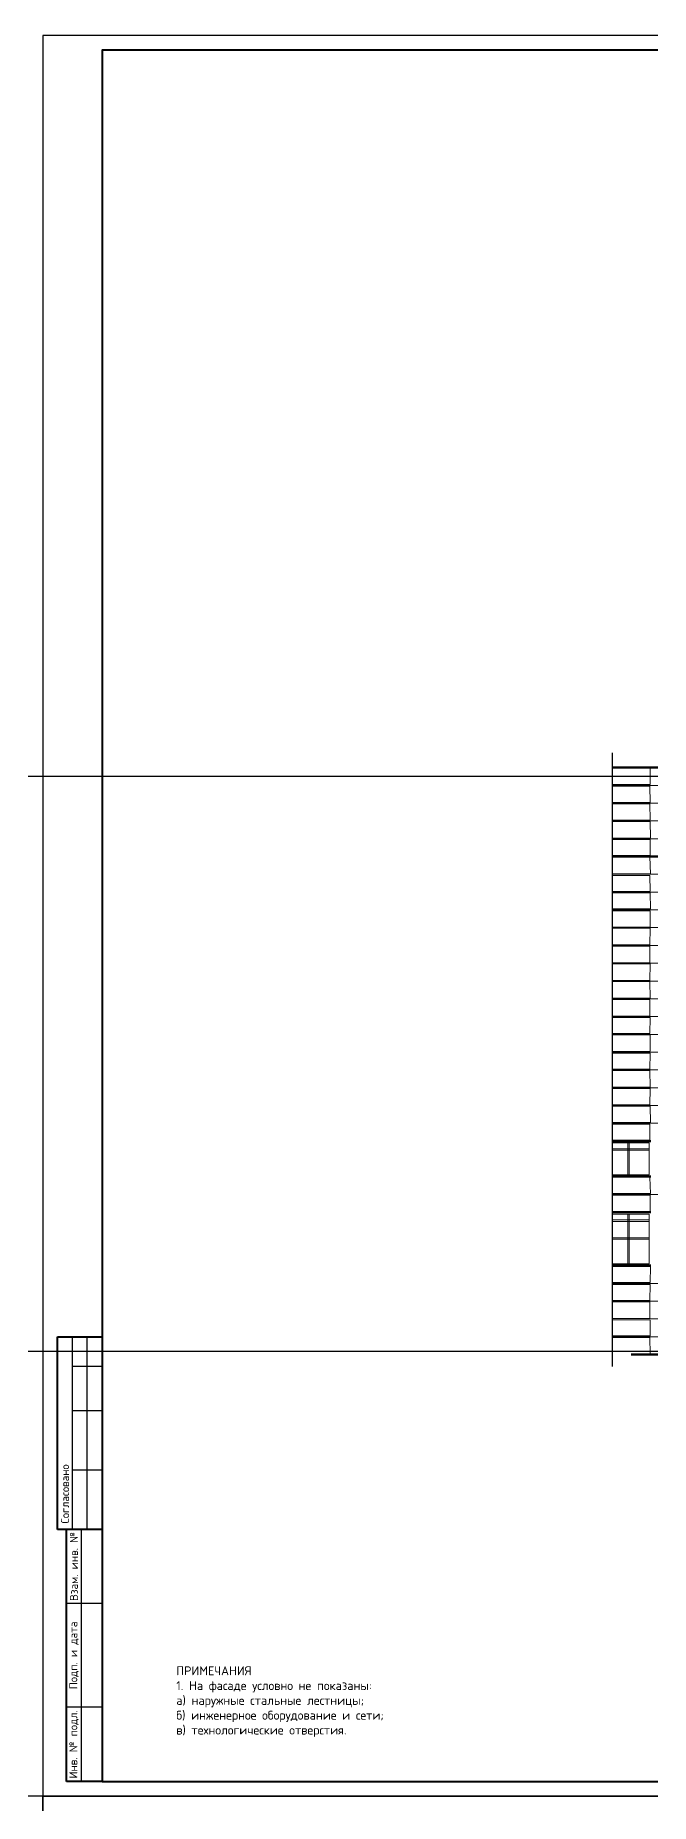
# Model space of a CAD drawing. Extents: x -50000 to 1632000, y -47600 to 308800.
# Drawn here: x 790500 to 831987, y 189500 to 308800 of the extents above; entities that cross this region are included whole.
import ezdxf

# ---------------------------------------------------------------- set-up
doc = ezdxf.new("R2010")
doc.units = 0
doc.header["$MEASUREMENT"] = 0
doc.layers.get('Defpoints').update_dxf_attribs({"color": 6})
doc.layers.add('1', color=7, linetype='Continuous')
doc.styles.get("Standard").update_dxf_attribs({"font": 'isocpeur.ttf'})

# ---------------------------------------------------------------- blocks, each defined once
blk = doc.blocks.new('Штамп_Согл')
at = {"linetype": 'Continuous', "lineweight": -2}
for p, q in [((-15, 85), (-15, 150)), ((-15, 150), (0, 150)), ((0, 85), (-15, 85)), ((-12, 0), (-12, 85)), ((0, 0), (-12, 0))]:
    blk.add_line(p, q, dxfattribs=at)
at = {"linetype": 'Continuous', "lineweight": 25}
for p, q in [((-10, 85), (-10, 150)), ((-5, 85), (-5, 150)), ((0, 140), (-10, 140)), ((0, 125), (-10, 125)), ((0, 105), (-10, 105)), ((-7, 0), (-7, 85)), ((0, 60), (-12, 60)), ((0, 25), (-12, 25))]:
    blk.add_line(p, q, dxfattribs=at)
at = {"linetype": 'Continuous', "char_height": 2.7, "rotation": 90, "line_spacing_factor": 0.8}
for s, insert, attachment_point in [('Согласовано', (-12.5, 87), 4), ('Взам. инв. №', (-9.5, 72.5), 5), ('Подп. и дата', (-9.5, 42.5), 5), ('Инв. № подл.', (-9.5, 12.5), 5)]:
    blk.add_mtext(s, dxfattribs=dict(at, insert=insert, attachment_point=attachment_point))

msp = doc.modelspace()

# ---------------------------------------------------------------- linework, layer by layer
at = {"layer": '1'}
msp.add_line((829400, 260400), (829400, 219000), dxfattribs=at)
at = {"layer": '1', "color": 8, "linetype": 'Continuous', "lineweight": 9}
for p, q in [((829400, 259361.8), (831952.2, 259372.9)), ((831955.9, 258255.2), (831952.2, 259372.9)), ((829400, 258262.8), (831955.9, 258255.2)), ((829400, 258153.6), (831931.3, 258147.9)), ((831957.2, 257032.5), (831931.3, 258147.9)), ((829400, 257047.9), (831957.2, 257032.5)), ((829400, 256958.1), (831930.9, 256951.5)), ((831949.7, 255865.2), (831930.9, 256951.5)), ((829400, 255861.9), (831949.7, 255865.2)), ((829400, 255762.2), (831946.9, 255757.5)), ((831973.4, 254648.9), (831946.9, 255757.5)), ((829400, 254639.2), (831973.4, 254648.9)), ((829400, 254555.9), (831963.6, 254546.1)), ((831964.7, 253472.1), (831963.6, 254546.1)), ((829400, 253468), (831964.7, 253472.1)), ((829400, 253365.8), (831935.6, 253370.2)), ((831974.4, 252227.6), (831935.6, 253370.2)), ((829400, 252237.8), (831974.4, 252227.6)), ((829400, 252129.2), (831942.3, 252128.7)), ((831950.8, 251053.2), (831942.3, 252128.7)), ((829400, 251048.6), (831950.8, 251053.2)), ((829400, 250957.5), (831947.2, 250954.6)), ((831974.5, 249872.6), (831947.2, 250954.6)), ((829400, 249872.6), (831974.5, 249872.6)), ((829400, 249738.7), (831947.2, 249739.3)), ((831958.9, 248641.3), (831947.2, 249739.3)), ((829400, 248641.5), (831958.9, 248641.3)), ((829400, 248560.4), (831966.5, 248558.6)), ((831932.3, 247449), (831966.5, 248558.6)), ((829400, 247449.9), (831932.3, 247449)), ((829400, 247355.4), (831926.1, 247360.1)), ((831934.3, 246236.5), (831926.1, 247360.1)), ((829400, 246239.4), (831934.3, 246236.5)), ((829400, 246157.6), (831948, 246154.5)), ((831936, 245035.4), (831948, 246154.5)), ((829400, 245039.5), (831936, 245035.4)), ((829400, 244968.9), (831935.9, 244967.9)), ((831952.1, 243850.6), (831935.9, 244967.9)), ((829400, 243853.4), (831952.1, 243850.6)), ((829400, 243743.2), (831943.9, 243739)), ((831945.2, 242637.4), (831943.9, 243739)), ((829400, 242637.1), (831945.2, 242637.4)), ((829400, 242540.7), (831955.2, 242544.4)), ((831928.2, 241461.6), (831955.2, 242544.4)), ((829400, 241462.7), (831928.2, 241461.6)), ((829400, 241353.9), (831949.2, 241359.4)), ((831945.9, 240258.7), (831949.2, 241359.4)), ((829400, 240252.9), (831945.9, 240258.7)), ((829400, 240138.9), (831966.5, 240134.2)), ((831928.7, 239046.8), (831966.5, 240134.2)), ((829400, 239047.5), (831928.7, 239046.8)), ((829400, 238955), (831935, 238951.8)), ((831956.4, 237839.7), (831935, 238951.8)), ((829400, 237840.4), (831956.4, 237839.7)), ((829400, 237745.9), (831956.7, 237746)), ((831929.3, 236638.4), (831956.7, 237746)), ((829400, 236637), (831929.3, 236638.4)), ((829400, 236554.8), (831960.5, 236549.5)), ((831968.8, 235451), (831960.5, 236549.5)), ((829400, 235446.8), (831968.8, 235451)), ((829400, 235342.5), (831934.3, 235340.9)), ((831945.3, 234257.6), (831934.3, 235340.9)), ((829400, 234253.5), (831945.3, 234257.6)), ((829400, 231755.7), (831940.6, 231752.8)), ((831972.2, 230663.9), (831940.6, 231752.8)), ((829400, 230662.7), (831972.2, 230663.9)), ((829400, 230562.3), (831955.4, 230559.3)), ((831954.3, 229458.6), (831955.4, 230559.3)), ((829400, 229453.7), (831954.3, 229458.6)), ((829400, 225742), (831970, 225735.4)), ((831967, 224651.9), (831970, 225735.4)), ((829400, 224655.6), (831967, 224651.9)), ((829400, 224532.9), (831953.5, 224530.2)), ((831927.8, 223433.8), (831953.5, 224530.2)), ((829400, 223440.3), (831927.8, 223433.8)), ((829400, 223350.9), (831942.3, 223348.9)), ((831925.2, 222240), (831942.3, 223348.9)), ((829400, 222246.1), (831925.2, 222240)), ((829400, 222132.3), (831952.4, 222128.1)), ((831961.3, 221057.1), (831952.4, 222128.1)), ((829400, 221056.2), (831961.3, 221057.1)), ((829400, 220948.2), (831933.4, 220949.6)), ((831949.5, 219826.7), (831933.4, 220949.6)), ((830684.8, 219827.3), (831949.5, 219826.7))]:
    msp.add_line(p, q, dxfattribs=at)
at = {"layer": '1', "color": 8, "linetype": 'Continuous', "lineweight": 13}
for p, q in [((838000, 258200), (829400, 258200)), ((829400, 257000), (838000, 257000)), ((838000, 255800), (829400, 255800)), ((838000, 254600), (829400, 254600)), ((838000, 252200), (829400, 252200)), ((838000, 251000), (829400, 251000)), ((838000, 249800), (829400, 249800)), ((829400, 248600), (838000, 248600)), ((838000, 247400), (829400, 247400)), ((829400, 246200), (838000, 246200)), ((838000, 245000), (829400, 245000)), ((838000, 243800), (829400, 243800)), ((838000, 242600), (829400, 242600)), ((838000, 241400), (829400, 241400)), ((829400, 240200), (838000, 240200)), ((838000, 239000), (829400, 239000)), ((838000, 237800), (829400, 237800)), ((838000, 236600), (829400, 236600)), ((838000, 235400), (829400, 235400)), ((838000, 230600), (829400, 230600)), ((829400, 224600), (838000, 224600)), ((838000, 223400), (829400, 223400)), ((829400, 222200), (838000, 222200)), ((838000, 221000), (829400, 221000)), ((830684.8, 219800), (1240000, 219800))]:
    msp.add_line(p, q, dxfattribs=at)
at = {"layer": '1', "linetype": 'Continuous', "lineweight": 70}
for p, q in [((829400, 234200), (832000, 234200)), ((832000, 231800), (829400, 231800)), ((829400, 229400), (832000, 229400)), ((832000, 225800), (829400, 225800))]:
    msp.add_line(p, q, dxfattribs=at)
at = {"layer": '1', "linetype": 'Continuous', "lineweight": 20}
for p, q in [((829400, 234080), (831880, 234080)), ((830450, 234080), (830450, 231920)), ((830550, 234080), (830550, 231920)), ((831880, 234080), (831880, 231920)), ((829400, 233680), (831880, 233680)), ((829400, 233580), (831880, 233580)), ((831880, 231920), (829400, 231920)), ((829400, 229280), (831880, 229280)), ((830450, 229280), (830450, 225920)), ((830550, 229280), (830550, 225920)), ((831880, 229280), (831880, 225920)), ((829400, 228880), (831880, 228880)), ((829400, 228780), (831880, 228780)), ((829400, 227680), (831880, 227680)), ((829400, 227580), (831880, 227580)), ((831880, 225920), (829400, 225920))]:
    msp.add_line(p, q, dxfattribs=at)
at = {"layer": '1', "linetype": 'Continuous', "lineweight": 100}
msp.add_line((830684.8, 219800), (1253400.4, 219800), dxfattribs=at)
at = {"layer": '1', "linetype": 'Continuous', "lineweight": 40, "flags": 128}
msp.add_lwpolyline([(795000, 191000), (1294600, 191000), (1294600, 307800), (795000, 307800)], close=True, dxfattribs=at)
at = {"layer": '1', "lineweight": 70}
for points in [[(838000, 253400), (838000, 259400), (829400, 259400)], [(838300, 251600), (838300, 253400), (829400, 253400)]]:
    msp.add_lwpolyline(points, dxfattribs=at)
at = {"layer": 'Defpoints'}
msp.add_line((1463800, 220000), (-50000, 220000), dxfattribs=at)
at = {"layer": 'Defpoints', "linetype": 'Continuous'}
msp.add_xline((1315800, 258800), (-1, 0), dxfattribs=at)
at = {"layer": 'Defpoints'}
for points in [[(791000, 190000), (959200, 190000), (959200, 308800), (791000, 308800)], [(622800, 71200), (791000, 71200), (791000, 190000), (622800, 190000)], [(791000, 71200), (959200, 71200), (959200, 190000), (791000, 190000)]]:
    msp.add_lwpolyline(points, close=True, dxfattribs=at)

# ---------------------------------------------------------------- block references
at = {"layer": '1', "lineweight": 40, "xscale": 200, "yscale": 200, "zscale": 200}
msp.add_blockref('Штамп_Согл', (795000, 191000), dxfattribs=at)

# ---------------------------------------------------------------- texts
at = {"layer": '1', "linetype": 'Continuous', "insert": (800000, 194000), "char_height": 600, "attachment_point": 7}
msp.add_mtext('\\A1;ПРИМЕЧАНИЯ\\P1. На фасаде условно не показаны:\\Pа) наружные стальные лестницы;\\Pб) инженерное оборудование и сети;\\Pв) технологические отверстия.', dxfattribs=at)

doc.saveas('drawing.dxf')
